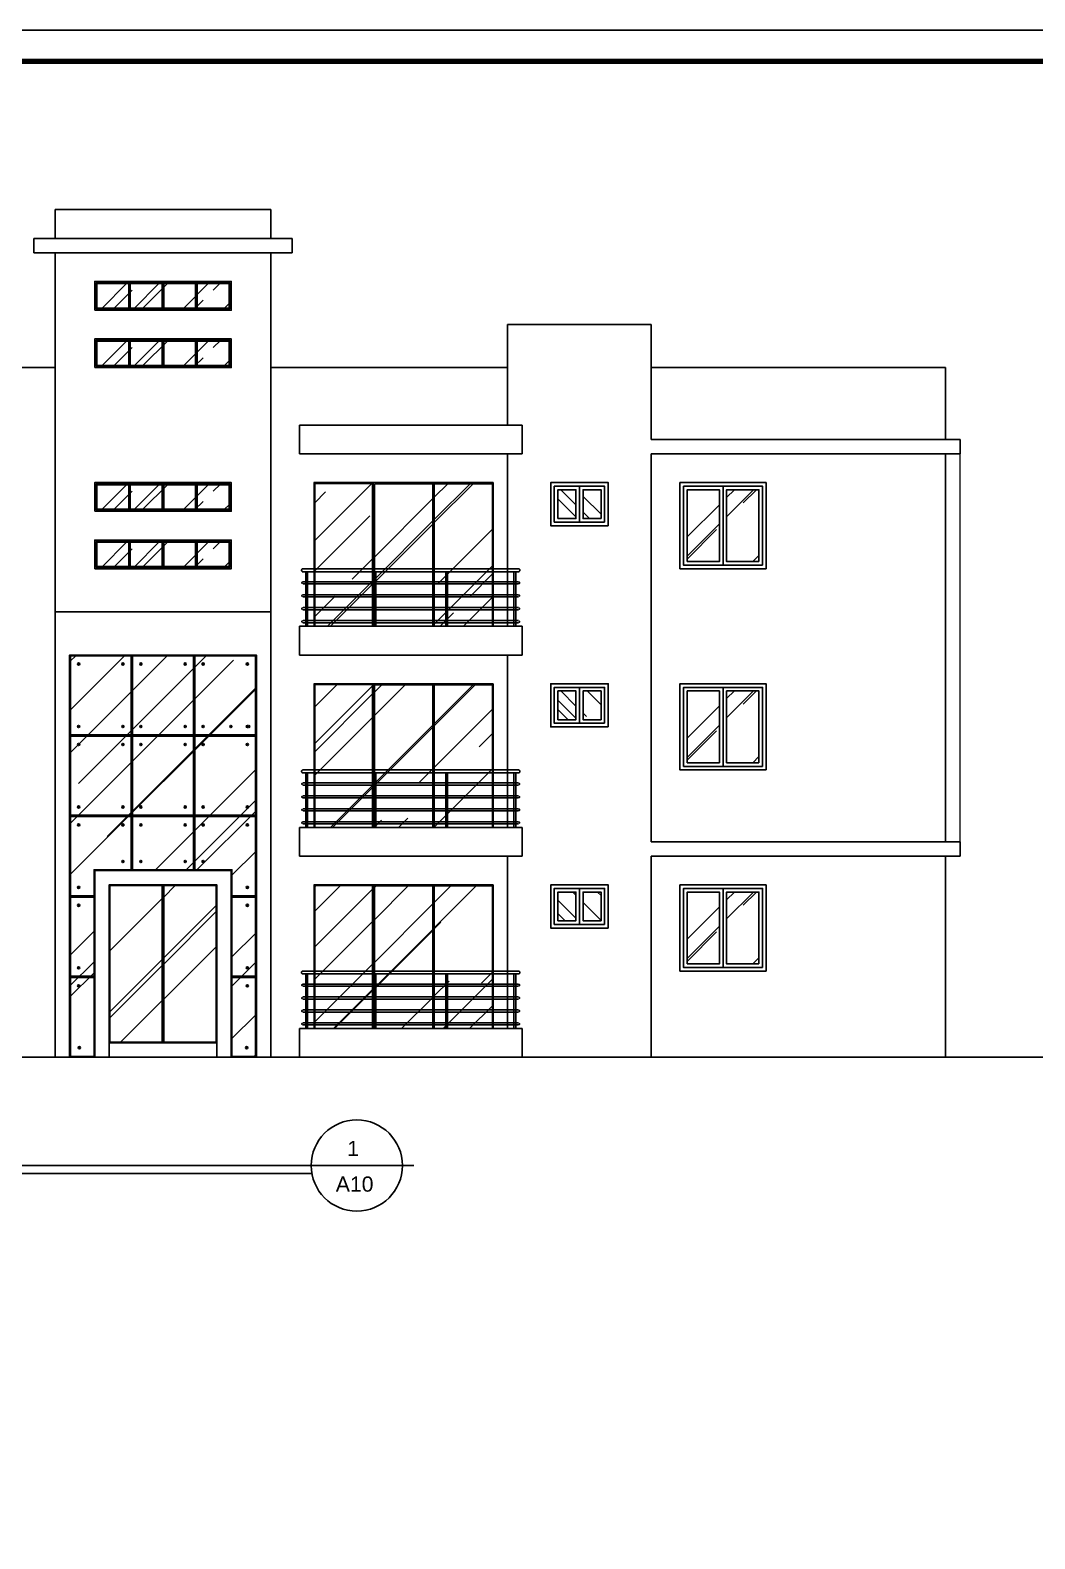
# Model space of a CAD drawing. Header units: feet. Extents: x -417 to 46, y -646 to -218.
# Drawn here: x -95.84 to -81.85, y -549.12 to -528.12 of the extents above; entities that cross this region are included whole.
import ezdxf
from ezdxf.enums import TextEntityAlignment as Align

# ---------------------------------------------------------------- set-up
doc = ezdxf.new("R2010")
doc.units = ezdxf.units.FT
doc.header["$MEASUREMENT"] = 0
for name, color, linetype, lineweight in [('arq-pisos', 251, 'Continuous', 5), ('FURN', 2, 'Continuous', 30), ('MB', 2, 'Continuous', 20), ('Piso', 8, 'Continuous', 9), ('PUERTA', 8, 'Continuous', 9)]:
    doc.layers.add(name, color=color, linetype=linetype, lineweight=lineweight)
doc.layers.add('CRISTAL', color=7, linetype='Continuous', true_color=0x0061c2)
for name, color, linetype in [('MARCO', 7, 'Continuous'), ('MURO', 4, 'Continuous'), ('MVERDE', 3, 'Continuous'), ('PERT-VENT', 2, 'Continuous'), ('TEXXT', 8, 'Continuous')]:
    doc.layers.add(name, color=color, linetype=linetype)
doc.styles.add('DAMIAN', font='arial.ttf', dxfattribs={"height": 0.12})
pattern_1 = [(45, (98.7885, -174.3975), (1.272792, 3.3941125), [22.5, -3, 7.5, -1.5]), (45, (99.6689, -172.4565), (-2.471338, 0.350018), [4.5, -0.495, 9, -1.125]), (45, (98.4173, -172.9656), (4.8047906, 6.2260752), [12, -2.1, 6, -1.5])]
pattern_2 = [(45, (98.78855, -174.3975), (0.5939697, 1.5839192), [10.5, -1.4, 3.5, -0.7]), (45, (99.1994, -173.4917), (-1.1532912, 0.1633417), [2.1, -0.231, 4.2, -0.525]), (45, (98.6153, -173.7293), (2.2422356, 2.90550176), [5.6, -0.98, 2.8, -0.7])]
pattern_3 = [(45, (98.78855, -171.5975), (0.5939697, 1.5839192), [10.5, -1.4, 3.5, -0.7]), (45, (99.1994, -170.6917), (-1.1532912, 0.1633417), [2.1, -0.231, 4.2, -0.525]), (45, (98.6153, -170.9293), (2.2422356, 2.90550176), [5.6, -0.98, 2.8, -0.7])]
pattern_4 = [(45, (98.78855, -168.7975), (0.5939697, 1.5839192), [10.5, -1.4, 3.5, -0.7]), (45, (99.1994, -167.8917), (-1.1532912, 0.1633417), [2.1, -0.231, 4.2, -0.525]), (45, (98.6153, -168.1293), (2.2422356, 2.90550176), [5.6, -0.98, 2.8, -0.7])]
pattern_5 = [(45, (201.1794, 366.2157), (0.5939697, 1.5839192), [10.5, -1.4, 3.5, -0.7]), (45, (201.59025, 367.1215), (-1.1532912, 0.1633417), [2.1, -0.231, 4.2, -0.525]), (45, (201.0062, 366.88395), (2.2422356, 2.90550176), [5.6, -0.98, 2.8, -0.7])]
pattern_6 = [(45, (204.1755, 370.3603), (0.8485281, 2.2627417), [15, -2, 5, -1]), (45, (204.7624, 371.6543), (-1.647559, 0.2333452), [3, -0.33, 6, -0.75]), (45, (203.928, 371.3149), (3.2031937, 4.1507168), [8, -1.4, 4, -1])]

# ---------------------------------------------------------------- blocks, each defined once
blk = doc.blocks.new('A$C0C2D061A')
at = {"layer": 'arq-pisos'}
h = blk.add_hatch(dxfattribs=at)
h.set_pattern_fill('AR-RROOF', color=256, scale=0.7, angle=45)
h.set_pattern_definition(pattern_5)
h.paths.add_polyline_path([(0.3, 0.1), (0.55, 0.1), (0.55, 0.5), (0.3, 0.5)])
h = blk.add_hatch(dxfattribs=at)
h.set_pattern_fill('AR-RROOF', color=256, scale=0.7, angle=45)
h.set_pattern_definition(pattern_5)
h.paths.add_polyline_path([(0.9, 0.1), (0.65, 0.1), (0.65, 0.5), (0.9, 0.5)])
at = {"layer": 'PERT-VENT'}
for points in [[(0.2, 0), (1, 0), (1, 0.6), (0.2, 0.6)], [(0.25, 0.05), (0.95, 0.05), (0.95, 0.55), (0.25, 0.55)], [(0.25, 0.05), (0.6, 0.05), (0.6, 0.55), (0.25, 0.55)], [(0.3, 0.1), (0.55, 0.1), (0.55, 0.5), (0.3, 0.5)], [(0.95, 0.05), (0.6, 0.05), (0.6, 0.55), (0.95, 0.55)], [(0.9, 0.1), (0.65, 0.1), (0.65, 0.5), (0.9, 0.5)]]:
    blk.add_lwpolyline(points, close=True, dxfattribs=at)
blk = doc.blocks.new('A$C6D6C2B60')
at = {"layer": 'FURN', "color": 8}
for p, q in [((0.008, 0.76), (0.02, 0.76)), ((0.008, 0.76), (0.02, 0.76)), ((3.02, 0.8), (0.02, 0.8)), ((0.02, 0.76), (0.033, 0.76)), ((0.02, 0.76), (0.033, 0.76)), ((0.02, 0.76), (3.02, 0.76)), ((0.058, 0), (0.058, 0.76)), ((0.083, 0.76), (0.083, 0)), ((1.008, 0), (1.008, 0.76)), ((1.008, 0.76), (1.02, 0.76)), ((1.02, 0.76), (1.033, 0.76)), ((1.033, 0.76), (1.033, 0)), ((2.008, 0), (2.008, 0.76)), ((2.008, 0.76), (2.02, 0.76)), ((2.02, 0.76), (2.033, 0.76)), ((2.033, 0.76), (2.033, 0)), ((2.958, 0), (2.958, 0.76)), ((2.983, 0.76), (2.983, 0)), ((3.008, 0.76), (3.033, 0.76)), ((3.02, 0.62), (0.02, 0.62)), ((0.02, 0.59), (3.02, 0.59)), ((3.02, 0.44), (0.02, 0.44)), ((0.02, 0.41), (3.02, 0.41)), ((3.02, 0.26), (0.02, 0.26)), ((0.02, 0.23), (3.02, 0.23)), ((3.02, 0.08), (0.02, 0.08)), ((0.02, 0.05), (3.02, 0.05))]:
    blk.add_line(p, q, dxfattribs=at)
for points, knots in [([(0.02, 0.8), (0.02, 0.8), (0.019, 0.8), (0.017, 0.8), (0.016, 0.8), (0.015, 0.799), (0.014, 0.799), (0.012, 0.798), (0.011, 0.798), (0.01, 0.797), (0.009, 0.797), (0.007, 0.796), (0.006, 0.794), (0.005, 0.793), (0.004, 0.792), (0.003, 0.79), (0.001, 0.788), (0, 0.784), (0, 0.782), (0, 0.78)], [0.5, 0.5, 0.5, 0.5, 0.5208333, 0.5416667, 0.5625, 0.5833333, 0.6041667, 0.625, 0.6458333, 0.6666667, 0.6875, 0.7083333, 0.75, 0.7708333, 0.7916667, 0.8333333, 0.875, 0.9166667, 1, 1, 1, 1]), ([(0, 0.78), (0, 0.778), (0, 0.776), (0.001, 0.772), (0.003, 0.77), (0.004, 0.768), (0.005, 0.767), (0.006, 0.766), (0.008, 0.764), (0.01, 0.763), (0.011, 0.762), (0.012, 0.762), (0.014, 0.761), (0.015, 0.761), (0.016, 0.76), (0.017, 0.76), (0.019, 0.76), (0.02, 0.76), (0.02, 0.76)], [0, 0, 0, 0, 0.0833333, 0.125, 0.1666667, 0.2083333, 0.2291667, 0.25, 0.2916667, 0.3333333, 0.3541667, 0.375, 0.3958333, 0.4166667, 0.4375, 0.4583333, 0.4791667, 0.5, 0.5, 0.5, 0.5]), ([(3.02, 0.8), (3.02, 0.8), (3.021, 0.8), (3.023, 0.8), (3.024, 0.8), (3.025, 0.799), (3.026, 0.799), (3.028, 0.798), (3.029, 0.798), (3.03, 0.797), (3.031, 0.797), (3.033, 0.796), (3.034, 0.794), (3.035, 0.793), (3.036, 0.792), (3.037, 0.79), (3.039, 0.788), (3.04, 0.784), (3.04, 0.782), (3.04, 0.78)], [0.5, 0.5, 0.5, 0.5, 0.5208333, 0.5416667, 0.5625, 0.5833333, 0.6041667, 0.625, 0.6458333, 0.6666667, 0.6875, 0.7083333, 0.75, 0.7708333, 0.7916667, 0.8333333, 0.875, 0.9166667, 1, 1, 1, 1]), ([(3.04, 0.78), (3.04, 0.778), (3.04, 0.776), (3.039, 0.772), (3.037, 0.77), (3.036, 0.768), (3.035, 0.767), (3.034, 0.766), (3.032, 0.764), (3.03, 0.763), (3.029, 0.762), (3.028, 0.762), (3.026, 0.761), (3.025, 0.761), (3.024, 0.76), (3.023, 0.76), (3.021, 0.76), (3.02, 0.76), (3.02, 0.76)], [0, 0, 0, 0, 0.0833333, 0.125, 0.1666667, 0.2083333, 0.2291667, 0.25, 0.2916667, 0.3333333, 0.3541667, 0.375, 0.3958333, 0.4166667, 0.4375, 0.4583333, 0.4791667, 0.5, 0.5, 0.5, 0.5]), ([(0.011, 0.617), (0.011, 0.617), (0.011, 0.617), (0.01, 0.616), (0.009, 0.615), (0.008, 0.614), (0.007, 0.613), (0.006, 0.611), (0.005, 0.608), (0.005, 0.606), (0.005, 0.605)], [0.6945014, 0.6945014, 0.6945014, 0.6945014, 0.7083333, 0.75, 0.7708333, 0.7916667, 0.8333333, 0.875, 0.9166667, 1, 1, 1, 1]), ([(0.005, 0.605), (0.005, 0.604), (0.005, 0.602), (0.006, 0.599), (0.007, 0.597), (0.008, 0.596), (0.009, 0.595), (0.01, 0.594), (0.011, 0.593), (0.011, 0.593), (0.011, 0.593)], [0, 0, 0, 0, 0.0833333, 0.125, 0.1666667, 0.2083333, 0.2291667, 0.25, 0.2916667, 0.3054986, 0.3054986, 0.3054986, 0.3054986]), ([(0.011, 0.437), (0.011, 0.437), (0.011, 0.437), (0.01, 0.436), (0.009, 0.435), (0.008, 0.434), (0.007, 0.433), (0.006, 0.431), (0.005, 0.428), (0.005, 0.426), (0.005, 0.425)], [0.6945014, 0.6945014, 0.6945014, 0.6945014, 0.7083333, 0.75, 0.7708333, 0.7916667, 0.8333333, 0.875, 0.9166667, 1, 1, 1, 1]), ([(0.005, 0.425), (0.005, 0.424), (0.005, 0.422), (0.006, 0.419), (0.007, 0.417), (0.008, 0.416), (0.009, 0.415), (0.01, 0.414), (0.011, 0.413), (0.011, 0.413), (0.011, 0.413)], [0, 0, 0, 0, 0.0833333, 0.125, 0.1666667, 0.2083333, 0.2291667, 0.25, 0.2916667, 0.3054986, 0.3054986, 0.3054986, 0.3054986]), ([(3.029, 0.617), (3.029, 0.617), (3.029, 0.617), (3.03, 0.616), (3.031, 0.615), (3.032, 0.614), (3.033, 0.613), (3.034, 0.611), (3.035, 0.608), (3.035, 0.606), (3.035, 0.605)], [0.6945014, 0.6945014, 0.6945014, 0.6945014, 0.7083333, 0.75, 0.7708333, 0.7916667, 0.8333333, 0.875, 0.9166667, 1, 1, 1, 1]), ([(3.035, 0.605), (3.035, 0.604), (3.035, 0.602), (3.034, 0.599), (3.033, 0.597), (3.032, 0.596), (3.031, 0.595), (3.03, 0.594), (3.029, 0.593), (3.029, 0.593), (3.029, 0.593)], [0, 0, 0, 0, 0.0833333, 0.125, 0.1666667, 0.2083333, 0.2291667, 0.25, 0.2916667, 0.3054986, 0.3054986, 0.3054986, 0.3054986]), ([(3.029, 0.437), (3.029, 0.437), (3.029, 0.437), (3.03, 0.436), (3.031, 0.435), (3.032, 0.434), (3.033, 0.433), (3.034, 0.431), (3.035, 0.428), (3.035, 0.426), (3.035, 0.425)], [0.6945014, 0.6945014, 0.6945014, 0.6945014, 0.7083333, 0.75, 0.7708333, 0.7916667, 0.8333333, 0.875, 0.9166667, 1, 1, 1, 1]), ([(3.035, 0.425), (3.035, 0.424), (3.035, 0.422), (3.034, 0.419), (3.033, 0.417), (3.032, 0.416), (3.031, 0.415), (3.03, 0.414), (3.029, 0.413), (3.029, 0.413), (3.029, 0.413)], [0, 0, 0, 0, 0.0833333, 0.125, 0.1666667, 0.2083333, 0.2291667, 0.25, 0.2916667, 0.3054986, 0.3054986, 0.3054986, 0.3054986]), ([(0.011, 0.257), (0.011, 0.257), (0.011, 0.257), (0.01, 0.256), (0.009, 0.255), (0.008, 0.254), (0.007, 0.253), (0.006, 0.251), (0.005, 0.248), (0.005, 0.246), (0.005, 0.245)], [0.6945014, 0.6945014, 0.6945014, 0.6945014, 0.7083333, 0.75, 0.7708333, 0.7916667, 0.8333333, 0.875, 0.9166667, 1, 1, 1, 1]), ([(0.005, 0.245), (0.005, 0.244), (0.005, 0.242), (0.006, 0.239), (0.007, 0.237), (0.008, 0.236), (0.009, 0.235), (0.01, 0.234), (0.011, 0.233), (0.011, 0.233), (0.011, 0.233)], [0, 0, 0, 0, 0.0833333, 0.125, 0.1666667, 0.2083333, 0.2291667, 0.25, 0.2916667, 0.3054986, 0.3054986, 0.3054986, 0.3054986]), ([(3.029, 0.257), (3.029, 0.257), (3.029, 0.257), (3.03, 0.256), (3.031, 0.255), (3.032, 0.254), (3.033, 0.253), (3.034, 0.251), (3.035, 0.248), (3.035, 0.246), (3.035, 0.245)], [0.6945014, 0.6945014, 0.6945014, 0.6945014, 0.7083333, 0.75, 0.7708333, 0.7916667, 0.8333333, 0.875, 0.9166667, 1, 1, 1, 1]), ([(3.035, 0.245), (3.035, 0.244), (3.035, 0.242), (3.034, 0.239), (3.033, 0.237), (3.032, 0.236), (3.031, 0.235), (3.03, 0.234), (3.029, 0.233), (3.029, 0.233), (3.029, 0.233)], [0, 0, 0, 0, 0.0833333, 0.125, 0.1666667, 0.2083333, 0.2291667, 0.25, 0.2916667, 0.3054986, 0.3054986, 0.3054986, 0.3054986]), ([(0.011, 0.077), (0.011, 0.077), (0.011, 0.077), (0.01, 0.076), (0.009, 0.075), (0.008, 0.074), (0.007, 0.073), (0.006, 0.071), (0.005, 0.068), (0.005, 0.066), (0.005, 0.065)], [0.6945014, 0.6945014, 0.6945014, 0.6945014, 0.7083333, 0.75, 0.7708333, 0.7916667, 0.8333333, 0.875, 0.9166667, 1, 1, 1, 1]), ([(0.005, 0.065), (0.005, 0.064), (0.005, 0.062), (0.006, 0.059), (0.007, 0.057), (0.008, 0.056), (0.009, 0.055), (0.01, 0.054), (0.011, 0.053), (0.011, 0.053), (0.011, 0.053)], [0, 0, 0, 0, 0.0833333, 0.125, 0.1666667, 0.2083333, 0.2291667, 0.25, 0.2916667, 0.3054986, 0.3054986, 0.3054986, 0.3054986]), ([(3.029, 0.077), (3.029, 0.077), (3.029, 0.077), (3.03, 0.076), (3.031, 0.075), (3.032, 0.074), (3.033, 0.073), (3.034, 0.071), (3.035, 0.068), (3.035, 0.066), (3.035, 0.065)], [0.6945014, 0.6945014, 0.6945014, 0.6945014, 0.7083333, 0.75, 0.7708333, 0.7916667, 0.8333333, 0.875, 0.9166667, 1, 1, 1, 1]), ([(3.035, 0.065), (3.035, 0.064), (3.035, 0.062), (3.034, 0.059), (3.033, 0.057), (3.032, 0.056), (3.031, 0.055), (3.03, 0.054), (3.029, 0.053), (3.029, 0.053), (3.029, 0.053)], [0, 0, 0, 0, 0.0833333, 0.125, 0.1666667, 0.2083333, 0.2291667, 0.25, 0.2916667, 0.3054986, 0.3054986, 0.3054986, 0.3054986])]:
    blk.add_open_spline(points, degree=3, knots=knots, dxfattribs=at)
blk = doc.blocks.new('A$C753019B1')
at = {"layer": 'CRISTAL'}
h = blk.add_hatch(dxfattribs=at)
h.set_pattern_fill('AR-RROOF', color=256, angle=45)
h.set_pattern_definition(pattern_6)
h.paths.add_polyline_path([(0.015, 0), (0.818, 0), (0.818, 1.985), (0.015, 1.985)])
h = blk.add_hatch(dxfattribs=at)
h.set_pattern_fill('AR-RROOF', color=256, angle=45)
h.set_pattern_definition(pattern_6)
h.paths.add_polyline_path([(0.848, 0), (1.652, 0), (1.652, 1.985), (0.848, 1.985)])
h = blk.add_hatch(dxfattribs=at)
h.set_pattern_fill('AR-RROOF', color=256, angle=45)
h.set_pattern_definition(pattern_6)
h.paths.add_polyline_path([(1.682, 0), (2.485, 0), (2.485, 1.985), (1.682, 1.985)])
blk.add_line((1.667, 0), (1.667, 2))
at = {"layer": 'PUERTA'}
blk.add_line((0.833, 0), (0.833, 2), dxfattribs=at)
for points in [[(2.5, 0), (2.5, 2), (0, 2), (0, 0)], [(0.833, 0), (0.833, 2), (0, 2), (0, 0)], [(0.818, 0), (0.818, 1.985), (0.015, 1.985), (0.015, 0)], [(0.833, 0), (0.833, 2), (1.667, 2), (1.667, 0)], [(0.848, 0), (0.848, 1.985), (1.652, 1.985), (1.652, 0)], [(1.667, 0), (1.667, 2), (2.5, 2), (2.5, 0)], [(1.682, 0), (1.682, 1.985), (2.485, 1.985), (2.485, 0)]]:
    blk.add_lwpolyline(points, dxfattribs=at)
blk = doc.blocks.new('A$C7D6942D5')
at = {"true_color": 0x999999}
h = blk.add_hatch(color=253, dxfattribs=at)
h.dxf.hatch_style = 1
edge = h.paths.add_edge_path()
edge.add_arc((0.015, 0.015), 0.015, 0, 360)
at = {"color": 253, "true_color": 0x999999}
blk.add_circle((0.015, 0.015), 0.015, dxfattribs=at)
blk = doc.blocks.new('A$C33670C6C')
at = {"xscale": -1, "rotation": 180}
blk.add_blockref('A$C7D6942D5', (0, 0.28), dxfattribs=at)
at = {"rotation": 180}
blk.add_blockref('A$C7D6942D5', (0.28, 0.28), dxfattribs=at)
blk.add_blockref('A$C7D6942D5', (0, 0))
at = {"xscale": -1}
blk.add_blockref('A$C7D6942D5', (0.28, 0), dxfattribs=at)

msp = doc.modelspace()

# ---------------------------------------------------------------- hatches: boundary and pattern name
at = {"layer": 'arq-pisos'}
h = msp.add_hatch(dxfattribs=at)
h.set_pattern_fill('AR-RROOF', color=256, scale=0.7, angle=45)
h.set_pattern_definition(pattern_4)
h.paths.add_polyline_path([(-86.6909, -535.5132), (-86.2409, -535.5132), (-86.2409, -534.5132), (-86.6909, -534.5132)])
h = msp.add_hatch(dxfattribs=at)
h.set_pattern_fill('AR-RROOF', color=256, scale=0.7, angle=45)
h.set_pattern_definition(pattern_4)
h.paths.add_polyline_path([(-85.6909, -535.5132), (-86.1409, -535.5132), (-86.1409, -534.5132), (-85.6909, -534.5132)])
h = msp.add_hatch(dxfattribs=at)
h.set_pattern_fill('AR-RROOF', color=256, scale=0.7, angle=45)
h.set_pattern_definition(pattern_3)
h.paths.add_polyline_path([(-86.6909, -538.3132), (-86.2409, -538.3132), (-86.2409, -537.3132), (-86.6909, -537.3132)])
h = msp.add_hatch(dxfattribs=at)
h.set_pattern_fill('AR-RROOF', color=256, scale=0.7, angle=45)
h.set_pattern_definition(pattern_3)
h.paths.add_polyline_path([(-85.6909, -538.3132), (-86.1409, -538.3132), (-86.1409, -537.3132), (-85.6909, -537.3132)])
h = msp.add_hatch(dxfattribs=at)
h.set_pattern_fill('AR-RROOF', color=256, scale=0.7, angle=45)
h.set_pattern_definition(pattern_2)
h.paths.add_polyline_path([(-86.6909, -541.1132), (-86.2409, -541.1132), (-86.2409, -540.1132), (-86.6909, -540.1132)])
h = msp.add_hatch(dxfattribs=at)
h.set_pattern_fill('AR-RROOF', color=256, scale=0.7, angle=45)
h.set_pattern_definition(pattern_2)
h.paths.add_polyline_path([(-85.6909, -541.1132), (-86.1409, -541.1132), (-86.1409, -540.1132), (-85.6909, -540.1132)])
at = {"layer": 'CRISTAL'}
h = msp.add_hatch(dxfattribs=at)
h.set_pattern_fill('AR-RROOF', color=256, scale=0.6, angle=45)
h.set_pattern_definition([(45, (98.78855, -170.7975), (0.5091169, 1.357645), [9, -1.2, 3, -0.6]), (45, (99.1407, -170.0211), (-0.9885353, 0.1400071), [1.8, -0.198, 3.6, -0.45]), (45, (98.64005, -170.22474), (1.92191623, 2.4904301), [4.8, -0.84, 2.4, -0.6])])
h.paths.add_polyline_path([(-94.9209, -531.9932), (-93.0609, -531.9932), (-93.0609, -531.6332), (-94.9209, -531.6332)])
h = msp.add_hatch(dxfattribs=at)
h.set_pattern_fill('AR-RROOF', color=256, scale=0.6, angle=45)
h.set_pattern_definition([(45, (98.78855, -171.5975), (0.5091169, 1.357645), [9, -1.2, 3, -0.6]), (45, (99.1407, -170.8211), (-0.9885353, 0.1400071), [1.8, -0.198, 3.6, -0.45]), (45, (98.64005, -171.02474), (1.92191623, 2.4904301), [4.8, -0.84, 2.4, -0.6])])
h.paths.add_polyline_path([(-94.9209, -532.7932), (-93.0609, -532.7932), (-93.0609, -532.4332), (-94.9209, -532.4332)])
h = msp.add_hatch(dxfattribs=at)
h.set_pattern_fill('AR-RROOF', color=256, scale=0.6, angle=45)
h.set_pattern_definition([(45, (98.78855, -173.5975), (0.5091169, 1.357645), [9, -1.2, 3, -0.6]), (45, (99.1407, -172.8211), (-0.9885353, 0.1400071), [1.8, -0.198, 3.6, -0.45]), (45, (98.64005, -173.02474), (1.92191623, 2.4904301), [4.8, -0.84, 2.4, -0.6])])
h.paths.add_polyline_path([(-94.9209, -534.7932), (-93.0609, -534.7932), (-93.0609, -534.4332), (-94.9209, -534.4332)])
h = msp.add_hatch(dxfattribs=at)
h.set_pattern_fill('AR-RROOF', color=256, scale=0.6, angle=45)
h.set_pattern_definition([(45, (98.78855, -174.3975), (0.5091169, 1.357645), [9, -1.2, 3, -0.6]), (45, (99.1407, -173.6211), (-0.9885353, 0.1400071), [1.8, -0.198, 3.6, -0.45]), (45, (98.64005, -173.82474), (1.92191623, 2.4904301), [4.8, -0.84, 2.4, -0.6])])
h.paths.add_polyline_path([(-94.9209, -535.5932), (-93.0609, -535.5932), (-93.0609, -535.2332), (-94.9209, -535.2332)])
h = msp.add_hatch(dxfattribs=at)
h.set_pattern_fill('AR-RROOF', color=256, scale=1.2, angle=45)
h.set_pattern_definition([(45, (98.7885, -174.3975), (1.0182338, 2.71529), [18, -2.4, 6, -1.2]), (45, (99.4928, -172.8447), (-1.9770706, 0.280014), [3.6, -0.396, 7.2, -0.9]), (45, (98.4916, -173.252), (3.8438325, 4.9808602), [9.6, -1.68, 4.8, -1.2])])
h.paths.add_polyline_path([(-94.9409, -542.4132), (-95.2909, -542.4132), (-95.2909, -536.8132), (-92.6909, -536.8132), (-92.6909, -542.4132), (-93.0409, -542.4132), (-93.0409, -539.8032), (-94.9509, -539.8032)])
h = msp.add_hatch(dxfattribs=at)
h.set_pattern_fill('AR-RROOF', color=256, scale=1.5, angle=45)
h.set_pattern_definition(pattern_1)
h.paths.add_polyline_path([(-94.7309, -542.2032), (-94.0009, -542.2032), (-94.0009, -540.0232), (-94.7309, -540.0232)])
h = msp.add_hatch(dxfattribs=at)
h.set_pattern_fill('AR-RROOF', color=256, scale=1.5, angle=45)
h.set_pattern_definition(pattern_1)
h.paths.add_polyline_path([(-93.9809, -540.0232), (-93.2509, -540.0232), (-93.2509, -542.2032), (-93.9809, -542.2032)])

# ---------------------------------------------------------------- linework, layer by layer
at = {"color": 13}
msp.add_line((-110.5559, -542.4132), (-79.5334, -542.4132), dxfattribs=at)
at = {"layer": 'CRISTAL'}
for p, q in [((-94.4559, -531.9932), (-94.4559, -531.6332)), ((-93.9909, -531.9932), (-93.9909, -531.6332)), ((-93.5259, -531.9932), (-93.5259, -531.6332)), ((-94.4559, -532.7932), (-94.4559, -532.4332)), ((-93.9909, -532.7932), (-93.9909, -532.4332)), ((-93.5259, -532.7932), (-93.5259, -532.4332)), ((-94.4559, -534.7932), (-94.4559, -534.4332)), ((-93.9909, -534.7932), (-93.9909, -534.4332)), ((-93.5259, -534.7932), (-93.5259, -534.4332)), ((-94.4559, -535.5932), (-94.4559, -535.2332)), ((-93.9909, -535.5932), (-93.9909, -535.2332)), ((-93.5259, -535.5932), (-93.5259, -535.2332)), ((-94.4242, -539.8132), (-94.4242, -536.8132)), ((-93.5575, -539.8132), (-93.5575, -536.8132)), ((-95.2909, -537.9332), (-92.6909, -537.9332)), ((-95.2909, -539.0532), (-92.6909, -539.0532)), ((-95.2909, -540.1732), (-94.9409, -540.1732)), ((-93.0409, -540.1732), (-92.6909, -540.1732)), ((-95.2909, -541.2932), (-94.9409, -541.2932)), ((-93.0409, -541.2932), (-92.6909, -541.2932))]:
    msp.add_line(p, q, dxfattribs=at)
for points in [[(-94.9209, -531.9932), (-94.4559, -531.9932), (-94.4559, -531.6332), (-94.9209, -531.6332)], [(-94.9109, -531.9832), (-94.4659, -531.9832), (-94.4659, -531.6432), (-94.9109, -531.6432)], [(-94.0009, -531.9832), (-94.4459, -531.9832), (-94.4459, -531.6432), (-94.0009, -531.6432)], [(-93.9809, -531.9832), (-93.5359, -531.9832), (-93.5359, -531.6432), (-93.9809, -531.6432)], [(-93.0709, -531.9832), (-93.5159, -531.9832), (-93.5159, -531.6432), (-93.0709, -531.6432)], [(-94.9209, -532.7932), (-94.4559, -532.7932), (-94.4559, -532.4332), (-94.9209, -532.4332)], [(-94.9109, -532.7832), (-94.4659, -532.7832), (-94.4659, -532.4432), (-94.9109, -532.4432)], [(-94.0009, -532.7832), (-94.4459, -532.7832), (-94.4459, -532.4432), (-94.0009, -532.4432)], [(-93.9809, -532.7832), (-93.5359, -532.7832), (-93.5359, -532.4432), (-93.9809, -532.4432)], [(-93.0709, -532.7832), (-93.5159, -532.7832), (-93.5159, -532.4432), (-93.0709, -532.4432)], [(-94.9209, -534.7932), (-94.4559, -534.7932), (-94.4559, -534.4332), (-94.9209, -534.4332)], [(-94.9109, -534.7832), (-94.4659, -534.7832), (-94.4659, -534.4432), (-94.9109, -534.4432)], [(-94.0009, -534.7832), (-94.4459, -534.7832), (-94.4459, -534.4432), (-94.0009, -534.4432)], [(-93.9809, -534.7832), (-93.5359, -534.7832), (-93.5359, -534.4432), (-93.9809, -534.4432)], [(-93.0709, -534.7832), (-93.5159, -534.7832), (-93.5159, -534.4432), (-93.0709, -534.4432)], [(-94.9209, -535.5932), (-94.4559, -535.5932), (-94.4559, -535.2332), (-94.9209, -535.2332)], [(-94.9109, -535.5832), (-94.4659, -535.5832), (-94.4659, -535.2432), (-94.9109, -535.2432)], [(-94.0009, -535.5832), (-94.4459, -535.5832), (-94.4459, -535.2432), (-94.0009, -535.2432)], [(-93.9809, -535.5832), (-93.5359, -535.5832), (-93.5359, -535.2432), (-93.9809, -535.2432)], [(-93.0709, -535.5832), (-93.5159, -535.5832), (-93.5159, -535.2432), (-93.0709, -535.2432)], [(-95.2909, -537.9332), (-94.4242, -537.9332), (-94.4242, -536.8132), (-95.2909, -536.8132)], [(-95.2809, -537.9232), (-94.4342, -537.9232), (-94.4342, -536.8232), (-95.2809, -536.8232)], [(-94.4242, -536.8132), (-93.5575, -536.8132), (-93.5575, -537.9332), (-94.4242, -537.9332)], [(-94.4142, -536.8232), (-93.5675, -536.8232), (-93.5675, -537.9232), (-94.4142, -537.9232)], [(-93.5575, -536.8132), (-92.6909, -536.8132), (-92.6909, -537.9332), (-93.5575, -537.9332)], [(-93.5475, -536.8232), (-92.7009, -536.8232), (-92.7009, -537.9232), (-93.5475, -537.9232)], [(-95.2809, -537.9432), (-94.4342, -537.9432), (-94.4342, -539.0432), (-95.2809, -539.0432)], [(-94.4142, -539.0432), (-93.5675, -539.0432), (-93.5675, -537.9432), (-94.4142, -537.9432)], [(-93.5475, -539.0432), (-92.7009, -539.0432), (-92.7009, -537.9432), (-93.5475, -537.9432)], [(-94.4342, -539.8032), (-94.4342, -539.0632), (-95.2809, -539.0632), (-95.2809, -540.1632), (-94.9509, -540.1632), (-94.9509, -539.8032)], [(-93.5675, -539.8032), (-94.4142, -539.8032), (-94.4142, -539.0632), (-93.5675, -539.0632)], [(-93.5475, -539.8032), (-93.5475, -539.0632), (-92.7009, -539.0632), (-92.7009, -540.1632), (-93.0309, -540.1632), (-93.0309, -539.8032)], [(-94.7409, -542.2132), (-93.9909, -542.2132), (-93.9909, -540.0132), (-94.7409, -540.0132)], [(-94.7309, -542.2032), (-94.0009, -542.2032), (-94.0009, -540.0232), (-94.7309, -540.0232)], [(-93.9909, -540.0132), (-93.2409, -540.0132), (-93.2409, -542.2132), (-93.9909, -542.2132)], [(-93.9809, -540.0232), (-93.2509, -540.0232), (-93.2509, -542.2032), (-93.9809, -542.2032)], [(-95.2809, -541.2832), (-94.9509, -541.2832), (-94.9509, -540.1832), (-95.2809, -540.1832)], [(-92.7009, -541.2832), (-93.0309, -541.2832), (-93.0309, -540.1832), (-92.7009, -540.1832)], [(-95.2809, -541.3032), (-94.9509, -541.3032), (-94.9509, -542.4032), (-95.2809, -542.4032)], [(-92.7009, -541.3032), (-93.0309, -541.3032), (-93.0309, -542.4032), (-92.7009, -542.4032)]]:
    msp.add_lwpolyline(points, close=True, dxfattribs=at)
at = {"layer": 'MARCO'}
msp.add_lwpolyline([(-112.2526, -528.1156), (-47.7526, -528.1156), (-47.7526, -570.1156), (-112.2526, -570.1156)], close=True, dxfattribs=at)
at = {"layer": 'MARCO', "const_width": 0.075}
msp.add_lwpolyline([(-54.925, -528.5496), (-111.8185, -528.5496), (-111.8185, -569.6816), (-54.925, -569.6816)], close=True, dxfattribs=at)
at = {"layer": 'MB'}
msp.add_line((-94.7409, -542.2132), (-93.2409, -542.2132), dxfattribs=at)
at = {"layer": 'MURO'}
for p, q in [((-89.1909, -532.2132), (-89.1909, -533.6132)), ((-87.1909, -532.2132), (-89.1909, -532.2132)), ((-87.1909, -532.2132), (-87.1909, -533.8132)), ((-92.0909, -533.6132), (-92.0909, -534.0132)), ((-88.9909, -533.6132), (-92.0909, -533.6132)), ((-88.9909, -533.6132), (-88.9909, -534.0132)), ((-82.8909, -533.8132), (-87.1909, -533.8132)), ((-82.8909, -533.8132), (-82.8909, -534.0132)), ((-88.9909, -534.0132), (-92.0909, -534.0132)), ((-89.1909, -534.0132), (-89.1909, -536.4132)), ((-87.1909, -534.0132), (-87.1909, -539.4132)), ((-82.8909, -534.0132), (-87.1909, -534.0132)), ((-95.4909, -536.2132), (-95.4909, -542.4132)), ((-95.4909, -536.2132), (-92.4909, -536.2132)), ((-92.4909, -536.2132), (-92.4909, -542.4132)), ((-92.0909, -536.4132), (-92.0909, -536.8132)), ((-88.9909, -536.4132), (-92.0909, -536.4132)), ((-88.9909, -536.4132), (-88.9909, -536.8132)), ((-95.2909, -536.8132), (-95.2909, -542.4132)), ((-95.2909, -536.8132), (-92.6909, -536.8132)), ((-92.6909, -536.8132), (-92.6909, -542.4132)), ((-88.9909, -536.8132), (-92.0909, -536.8132)), ((-89.1909, -536.8132), (-89.1909, -539.2132)), ((-92.0909, -539.2132), (-92.0909, -539.6132)), ((-88.9909, -539.2132), (-92.0909, -539.2132)), ((-88.9909, -539.2132), (-88.9909, -539.6132)), ((-82.8909, -539.4132), (-87.1909, -539.4132)), ((-82.8909, -539.4132), (-82.8909, -539.6132)), ((-88.9909, -539.6132), (-92.0909, -539.6132)), ((-89.1909, -539.6132), (-89.1909, -542.0132)), ((-87.1909, -539.6132), (-87.1909, -542.4132)), ((-82.8909, -539.6132), (-87.1909, -539.6132)), ((-94.9409, -539.8132), (-93.0409, -539.8132)), ((-94.9409, -539.8132), (-94.9409, -542.4132)), ((-93.0409, -539.8132), (-93.0409, -542.4132)), ((-94.7409, -540.0132), (-93.2409, -540.0132)), ((-94.7409, -540.0132), (-94.7409, -542.4132)), ((-93.2409, -540.0132), (-93.2409, -542.4132)), ((-92.0909, -542.0132), (-92.0909, -542.4132)), ((-88.9909, -542.0132), (-92.0909, -542.0132)), ((-88.9909, -542.0132), (-88.9909, -542.4132))]:
    msp.add_line(p, q, dxfattribs=at)
at = {"layer": 'MVERDE'}
for p, q in [((-95.4909, -530.6132), (-92.4909, -530.6132)), ((-95.4909, -530.6132), (-95.4909, -531.0132)), ((-92.4909, -531.0132), (-92.4909, -530.6132)), ((-95.7909, -531.0132), (-95.7909, -531.2132)), ((-95.7909, -531.0132), (-92.1909, -531.0132)), ((-92.1909, -531.2132), (-92.1909, -531.0132)), ((-95.7909, -531.2132), (-92.1909, -531.2132)), ((-95.4909, -531.2132), (-95.4909, -536.2132)), ((-92.4909, -536.2132), (-92.4909, -531.2132)), ((-98.7909, -532.8132), (-95.4909, -532.8132)), ((-89.1909, -532.8132), (-92.4909, -532.8132)), ((-83.0909, -532.8132), (-87.1909, -532.8132)), ((-83.0909, -532.8132), (-83.0909, -533.8132)), ((-83.0909, -534.0132), (-83.0909, -539.4132)), ((-83.0909, -539.6132), (-83.0909, -542.4132))]:
    msp.add_line(p, q, dxfattribs=at)
at = {"layer": 'PERT-VENT'}
for points in [[(-94.9409, -532.0132), (-93.0409, -532.0132), (-93.0409, -531.6132), (-94.9409, -531.6132)], [(-94.9209, -531.9932), (-93.0609, -531.9932), (-93.0609, -531.6332), (-94.9209, -531.6332)], [(-94.9409, -532.8132), (-93.0409, -532.8132), (-93.0409, -532.4132), (-94.9409, -532.4132)], [(-94.9209, -532.7932), (-93.0609, -532.7932), (-93.0609, -532.4332), (-94.9209, -532.4332)], [(-94.9409, -534.8132), (-93.0409, -534.8132), (-93.0409, -534.4132), (-94.9409, -534.4132)], [(-94.9209, -534.7932), (-93.0609, -534.7932), (-93.0609, -534.4332), (-94.9209, -534.4332)], [(-85.5909, -535.6132), (-86.7909, -535.6132), (-86.7909, -534.4132), (-85.5909, -534.4132)], [(-85.6409, -535.5632), (-86.7409, -535.5632), (-86.7409, -534.4632), (-85.6409, -534.4632)], [(-86.7409, -535.5632), (-86.1909, -535.5632), (-86.1909, -534.4632), (-86.7409, -534.4632)], [(-86.6909, -535.5132), (-86.2409, -535.5132), (-86.2409, -534.5132), (-86.6909, -534.5132)], [(-85.6409, -535.5632), (-86.1909, -535.5632), (-86.1909, -534.4632), (-85.6409, -534.4632)], [(-85.6909, -535.5132), (-86.1409, -535.5132), (-86.1409, -534.5132), (-85.6909, -534.5132)], [(-94.9409, -535.6132), (-93.0409, -535.6132), (-93.0409, -535.2132), (-94.9409, -535.2132)], [(-94.9209, -535.5932), (-93.0609, -535.5932), (-93.0609, -535.2332), (-94.9209, -535.2332)], [(-85.5909, -538.4132), (-86.7909, -538.4132), (-86.7909, -537.2132), (-85.5909, -537.2132)], [(-85.6409, -538.3632), (-86.7409, -538.3632), (-86.7409, -537.2632), (-85.6409, -537.2632)], [(-86.7409, -538.3632), (-86.1909, -538.3632), (-86.1909, -537.2632), (-86.7409, -537.2632)], [(-86.6909, -538.3132), (-86.2409, -538.3132), (-86.2409, -537.3132), (-86.6909, -537.3132)], [(-85.6409, -538.3632), (-86.1909, -538.3632), (-86.1909, -537.2632), (-85.6409, -537.2632)], [(-85.6909, -538.3132), (-86.1409, -538.3132), (-86.1409, -537.3132), (-85.6909, -537.3132)], [(-85.5909, -541.2132), (-86.7909, -541.2132), (-86.7909, -540.0132), (-85.5909, -540.0132)], [(-85.6409, -541.1632), (-86.7409, -541.1632), (-86.7409, -540.0632), (-85.6409, -540.0632)], [(-86.7409, -541.1632), (-86.1909, -541.1632), (-86.1909, -540.0632), (-86.7409, -540.0632)], [(-86.6909, -541.1132), (-86.2409, -541.1132), (-86.2409, -540.1132), (-86.6909, -540.1132)], [(-85.6409, -541.1632), (-86.1909, -541.1632), (-86.1909, -540.0632), (-85.6409, -540.0632)], [(-85.6909, -541.1132), (-86.1409, -541.1132), (-86.1409, -540.1132), (-85.6909, -540.1132)]]:
    msp.add_lwpolyline(points, close=True, dxfattribs=at)
at = {"layer": 'Piso'}
msp.add_line((-82.8909, -539.4132), (-82.8909, -534.0132), dxfattribs=at)
at = {"layer": 'TEXXT', "color": 4}
for p in [(-104.9757, -543.9191), (-90.4975, -543.9191)]:
    msp.add_line(p, (-92.0317, -543.9191), dxfattribs=at)
at = {"layer": 'TEXXT', "color": 3}
msp.add_line((-104.9757, -544.0282), (-91.908, -544.0282), dxfattribs=at)
at = {"layer": 'TEXXT', "color": 4}
msp.add_circle((-91.2919, -543.9191), 0.635, dxfattribs=at)

# ---------------------------------------------------------------- block references
for name, p in [('A$C753019B1', (-91.8909, -536.4132)), ('A$C7D6942D5', (-94.5642, -536.9532)), ('A$C7D6942D5', (-93.6975, -536.9532)), ('A$C7D6942D5', (-92.8309, -536.9532)), ('A$C753019B1', (-91.8909, -539.2132)), ('A$C33670C6C', (-94.5642, -538.0732)), ('A$C33670C6C', (-93.6975, -538.0732)), ('A$C7D6942D5', (-93.6975, -538.0732)), ('A$C7D6942D5', (-92.8309, -538.0732)), ('A$C33670C6C', (-94.5642, -539.1932)), ('A$C33670C6C', (-93.6975, -539.1932)), ('A$C7D6942D5', (-92.8309, -539.1932)), ('A$C753019B1', (-91.8909, -542.0132)), ('A$C7D6942D5', (-92.8309, -540.3132)), ('A$C7D6942D5', (-92.8309, -541.4332))]:
    msp.add_blockref(name, p)
at = {"xscale": -1}
for name, p in [('A$C6D6C2B60', (-89.0209, -536.4132)), ('A$C7D6942D5', (-95.1509, -536.9532)), ('A$C7D6942D5', (-94.2842, -536.9532)), ('A$C7D6942D5', (-93.4175, -536.9532)), ('A$C7D6942D5', (-95.1509, -538.0732)), ('A$C7D6942D5', (-93.4175, -538.0732)), ('A$C6D6C2B60', (-89.0209, -539.2132)), ('A$C7D6942D5', (-95.1509, -539.1932)), ('A$C7D6942D5', (-95.1509, -540.3132)), ('A$C6D6C2B60', (-89.0209, -542.0132)), ('A$C7D6942D5', (-95.1509, -541.4332))]:
    msp.add_blockref(name, p, dxfattribs=at)
at = {"rotation": 180}
for p in [(-95.1509, -537.7932), (-92.7816, -537.7932), (-95.1509, -538.9132), (-94.2842, -539.6732), (-93.4175, -539.6732), (-95.1509, -540.0332), (-95.1509, -541.1532), (-95.1409, -542.2632)]:
    msp.add_blockref('A$C7D6942D5', p, dxfattribs=at)
at = {"xscale": -1, "rotation": 180}
for p in [(-93.0616, -537.7932), (-92.8309, -537.7932), (-92.8309, -538.9132), (-94.5642, -539.6732), (-93.6975, -539.6732), (-92.8309, -540.0332), (-92.8309, -541.1532), (-92.8409, -542.2632)]:
    msp.add_blockref('A$C7D6942D5', p, dxfattribs=at)
at = {"layer": 'PERT-VENT', "xscale": -1}
for p in [(-87.5909, -535.0132), (-87.5909, -537.8132), (-87.5909, -540.6132)]:
    msp.add_blockref('A$C0C2D061A', p, dxfattribs=at)

# ---------------------------------------------------------------- texts
at = {"layer": 'TEXXT', "style": 'DAMIAN'}
for s, height, p in [('1', 0.2113, (-91.3437, -543.7881)), ('A10', 0.21134, (-91.3218, -544.2831))]:
    msp.add_text(s, height=height, dxfattribs=at).set_placement(p, align=Align.CENTER)

doc.saveas('drawing.dxf')
